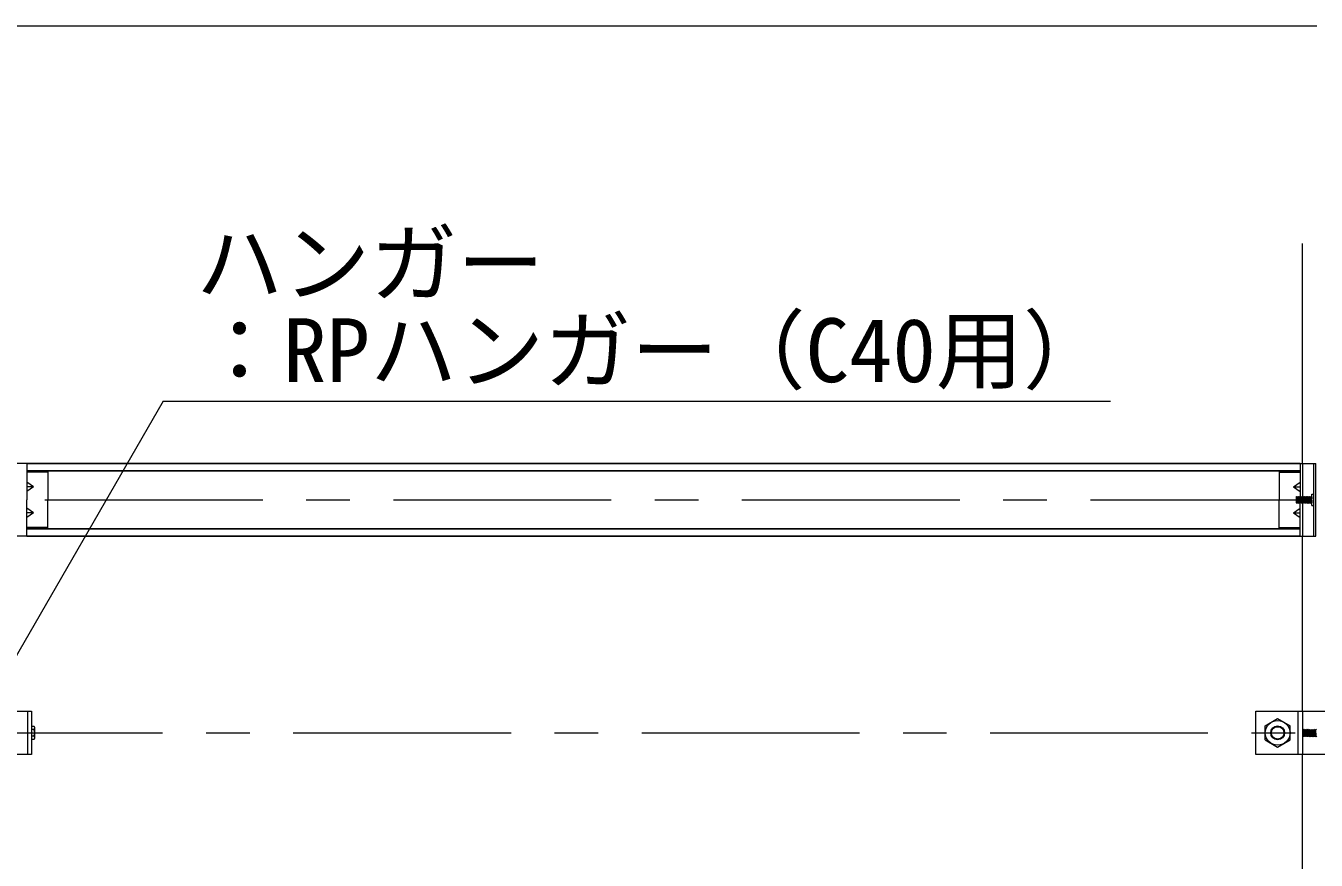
# Model space of a CAD drawing. Units: millimetres at full size, sheet at 1:30; details may follow other scales. Extents: x -5796 to 5910, y -4184 to 4114.
# Drawn here: x -4655 to -3766, y 2736 to 3310 of the extents above; entities that cross this region are included whole.
import ezdxf
from ezdxf.enums import TextEntityAlignment as Align

# ---------------------------------------------------------------- set-up
doc = ezdxf.new("R2010")
doc.units = ezdxf.units.MM
doc.header["$LTSCALE"] = 30
doc.linetypes.add('CHAIN1', pattern=[8, 5, -1, 1, -1])
doc.linetypes.add('DASHED1', pattern=[1.8, 1.2, -0.6])
for name, color, linetype, lineweight in [('4-0_中心線', 4, 'CHAIN1', 9), ('4-1_吊り材', 7, 'Continuous', 18), ('4-2_野縁受け', 3, 'Continuous', 18), ('4-3_野縁', 2, 'Continuous', 25), ('4-5_寸法', 4, 'Continuous', 9), ('4-6_文字', 7, 'Continuous', 18), ('4-A_クリップ', 7, 'Continuous', 18), ('4-B_ビス', 3, 'Continuous', 18)]:
    doc.layers.add(name, color=color, linetype=linetype, lineweight=lineweight)
doc.styles.add('ＭＳ ゴシック', font='')
doc.styles.get('ＭＳ ゴシック').set_extended_font_data('MS Gothic')

msp = doc.modelspace()

# ---------------------------------------------------------------- linework, layer by layer
at = {"layer": '4-0_中心線'}
for p, q in [((-5121.78, 2983.81), (-2580.78, 2983.81)), ((-4950.79, 2823.31), (-2409.78, 2823.31))]:
    msp.add_line(p, q, dxfattribs=at)
at = {"layer": '4-1_吊り材'}
for p, q in [((-4707.78, 2838.31), (-4650.98, 2838.31)), ((-4653.89, 2838.31), (-4653.89, 2808.31)), ((-4650.98, 2838.31), (-4650.98, 2808.31)), ((-3807.78, 2808.31), (-3807.78, 2838.31)), ((-3807.78, 2838.31), (-3750.98, 2838.31)), ((-3775.78, 2838.31), (-3775.78, 2808.31)), ((-3784.28, 2818.4), (-3784.28, 2828.22)), ((-3801.28, 2818.4), (-3792.78, 2813.5)), ((-3792.78, 2813.5), (-3784.28, 2818.4)), ((-4650.98, 2808.31), (-4707.78, 2808.31)), ((-3750.98, 2808.31), (-3807.78, 2808.31))]:
    msp.add_line(p, q, dxfattribs=at)
at = {"layer": '4-1_吊り材', "linetype": 'DASHED1'}
msp.add_line((-3778.98, 2838.31), (-3778.98, 2808.31), dxfattribs=at)
at = {"layer": '4-1_吊り材'}
msp.add_lwpolyline([(-3801.28, 2818.4), (-3801.28, 2828.22), (-3792.78, 2833.13), (-3784.28, 2828.22)], dxfattribs=at)
for radius in [8.5, 4.76]:
    msp.add_circle((-3792.78, 2823.31), radius, dxfattribs=at)
at = {"layer": '4-1_吊り材', "linetype": 'DASHED1'}
msp.add_circle((-3792.78, 2823.31), 4.25, dxfattribs=at)
at = {"layer": '4-2_野縁受け'}
for p, q in [((-3775.78, 3008.81), (-3775.78, 3160.31)), ((-3775.78, 2838.31), (-3775.78, 2958.81)), ((-3775.78, 2705.81), (-3775.78, 2808.31))]:
    msp.add_line(p, q, dxfattribs=at)
at = {"layer": '4-3_野縁'}
for p, q in [((-4654.18, 3008.81), (-3777.38, 3008.81)), ((-4654.18, 3003.81), (-3777.38, 3003.81)), ((-4654.18, 2963.81), (-3777.38, 2963.81)), ((-4654.18, 2958.81), (-3777.38, 2958.81))]:
    msp.add_line(p, q, dxfattribs=at)
at = {"layer": '4-5_寸法'}
msp.add_line((-5085.78, 3310.31), (-3765.78, 3310.31), dxfattribs=at)
at = {"layer": '4-6_文字'}
for q in [(-4688.51, 2829.72), (-3907.83, 3051.68)]:
    msp.add_line((-4560.36, 3051.68), q, dxfattribs=at)
at = {"layer": '4-A_クリップ'}
for p, q in [((-4654.18, 3008.81), (-4665.18, 3008.81)), ((-4654.18, 3008.81), (-4654.18, 2983.81)), ((-3777.38, 3008.81), (-3766.38, 3008.81)), ((-3777.38, 3008.81), (-3777.38, 2985.91)), ((-3767.98, 2958.81), (-3767.98, 3008.81)), ((-3766.38, 2958.81), (-3766.38, 3008.81)), ((-4653.18, 3002.81), (-4654.18, 3002.81)), ((-4649.7, 2992.81), (-4654.18, 2996.06)), ((-4653.18, 3003.81), (-4653.18, 3002.81)), ((-4639.78, 3002.81), (-4653.18, 3002.81)), ((-4639.78, 3003.81), (-4639.78, 2983.81)), ((-3791.78, 3003.81), (-3791.78, 2983.81)), ((-3791.78, 3002.81), (-3778.38, 3002.81)), ((-3781.86, 2992.81), (-3777.38, 2996.06)), ((-3778.38, 3003.81), (-3778.38, 3002.81)), ((-3778.38, 3002.81), (-3777.38, 3002.81)), ((-4649.7, 2992.81), (-4654.18, 2989.56)), ((-4649.7, 2992.81), (-4654.18, 2992.81)), ((-3781.86, 2992.81), (-3777.38, 2989.56)), ((-3781.86, 2992.81), (-3777.38, 2992.81)), ((-3769.18, 2987.61), (-3767.98, 2987.61)), ((-3769.18, 2980.01), (-3769.18, 2987.61)), ((-4654.18, 2958.81), (-4654.18, 2983.81)), ((-4649.7, 2974.81), (-4654.18, 2978.06)), ((-4639.78, 2963.81), (-4639.78, 2983.81)), ((-3791.78, 2963.81), (-3791.78, 2983.81)), ((-3781.86, 2974.81), (-3777.38, 2978.06)), ((-3777.38, 2958.81), (-3777.38, 2981.71)), ((-3769.18, 2980.01), (-3767.98, 2980.01)), ((-4649.7, 2974.81), (-4654.18, 2971.56)), ((-4649.7, 2974.81), (-4654.18, 2974.81)), ((-3781.86, 2974.81), (-3777.38, 2971.56)), ((-3781.86, 2974.81), (-3777.38, 2974.81)), ((-4653.18, 2964.81), (-4654.18, 2964.81)), ((-4639.78, 2964.81), (-4653.18, 2964.81)), ((-4653.18, 2963.81), (-4653.18, 2964.81)), ((-3791.78, 2964.81), (-3778.38, 2964.81)), ((-3778.38, 2964.81), (-3777.38, 2964.81)), ((-3778.38, 2963.81), (-3778.38, 2964.81)), ((-4654.18, 2958.81), (-4665.18, 2958.81)), ((-3777.38, 2958.81), (-3766.38, 2958.81))]:
    msp.add_line(p, q, dxfattribs=at)
at = {"layer": '4-A_クリップ', "linetype": 'DASHED1'}
for p, q in [((-3775.78, 3008.81), (-3775.78, 2985.91)), ((-3775.78, 2981.51), (-3775.78, 2958.81))]:
    msp.add_line(p, q, dxfattribs=at)
at = {"layer": '4-B_ビス'}
for p, q in [((-3780.08, 2985.91), (-3779.78, 2986.21)), ((-3779.78, 2986.21), (-3779.48, 2985.91)), ((-3776.48, 2985.91), (-3776.18, 2986.21)), ((-3776.18, 2986.21), (-3775.88, 2985.91)), ((-3770.18, 2985.91), (-3769.88, 2986.21)), ((-3769.88, 2986.21), (-3769.58, 2985.91)), ((-3780.08, 2985.91), (-3779.78, 2981.71)), ((-3780.08, 2985.91), (-3780.08, 2981.71)), ((-3779.78, 2981.71), (-3780.08, 2981.71)), ((-3779.78, 2981.71), (-3779.48, 2981.41)), ((-3779.48, 2985.91), (-3779.18, 2981.71)), ((-3779.48, 2981.41), (-3779.18, 2981.71)), ((-3779.18, 2985.91), (-3778.88, 2981.71)), ((-3778.58, 2985.91), (-3778.28, 2981.71)), ((-3778.28, 2985.91), (-3777.98, 2981.71)), ((-3777.68, 2985.91), (-3777.38, 2981.71)), ((-3777.38, 2985.91), (-3777.08, 2981.71)), ((-3776.78, 2985.91), (-3776.48, 2981.71)), ((-3776.78, 2985.91), (-3776.48, 2985.91)), ((-3776.48, 2985.91), (-3776.18, 2981.71)), ((-3775.88, 2985.91), (-3775.58, 2981.71)), ((-3775.58, 2985.91), (-3775.28, 2981.71)), ((-3774.98, 2985.91), (-3774.68, 2981.71)), ((-3774.68, 2985.91), (-3774.38, 2981.71)), ((-3774.08, 2985.91), (-3773.78, 2981.71)), ((-3773.78, 2985.91), (-3773.48, 2981.71)), ((-3773.18, 2985.91), (-3772.88, 2981.71)), ((-3772.88, 2985.91), (-3772.58, 2981.71)), ((-3772.28, 2985.91), (-3771.98, 2981.71)), ((-3771.98, 2985.91), (-3771.68, 2981.71)), ((-3771.38, 2985.91), (-3771.08, 2981.71)), ((-3771.08, 2985.91), (-3770.78, 2981.71)), ((-3770.48, 2985.91), (-3770.18, 2981.71)), ((-3770.48, 2985.91), (-3770.18, 2985.91)), ((-3770.18, 2985.91), (-3769.88, 2981.71)), ((-3770.18, 2981.71), (-3769.88, 2981.71)), ((-3769.58, 2985.91), (-3769.28, 2981.71)), ((-3769.58, 2985.91), (-3769.28, 2985.91)), ((-3769.28, 2985.91), (-3769.18, 2986.01)), ((-3769.28, 2985.91), (-3769.18, 2984.51)), ((-3769.28, 2981.71), (-3769.18, 2981.71)), ((-4650.98, 2827.92), (-4649.53, 2827.92)), ((-4648.86, 2819.84), (-4648.86, 2826.77)), ((-4649.53, 2825.61), (-4650.98, 2825.61)), ((-4649.53, 2820.99), (-4650.98, 2820.99)), ((-4649.53, 2818.68), (-4650.98, 2818.68)), ((-3775.78, 2825.79), (-3775.49, 2825.49)), ((-3775.78, 2821.1), (-3775.49, 2820.8)), ((-3775.49, 2825.49), (-3775.18, 2821.11)), ((-3775.49, 2820.8), (-3775.18, 2821.11)), ((-3775.18, 2825.49), (-3774.86, 2821.11)), ((-3774.55, 2825.49), (-3774.24, 2821.11)), ((-3774.55, 2825.49), (-3774.24, 2825.49)), ((-3774.24, 2825.49), (-3773.93, 2821.11)), ((-3774.24, 2821.11), (-3773.93, 2821.11)), ((-3773.61, 2825.49), (-3773.3, 2821.11)), ((-3773.61, 2825.49), (-3773.3, 2825.49)), ((-3773.3, 2825.49), (-3772.99, 2821.11)), ((-3772.68, 2825.49), (-3772.36, 2821.11)), ((-3772.68, 2825.49), (-3772.36, 2825.49)), ((-3772.36, 2825.49), (-3772.05, 2821.11)), ((-3771.74, 2825.49), (-3771.43, 2821.11)), ((-3771.74, 2825.49), (-3771.43, 2825.49)), ((-3771.43, 2825.49), (-3771.11, 2821.11)), ((-3770.8, 2825.49), (-3770.49, 2821.11)), ((-3770.8, 2825.49), (-3770.49, 2825.49)), ((-3770.49, 2825.49), (-3770.18, 2821.11)), ((-3769.86, 2825.49), (-3769.55, 2821.11)), ((-3769.86, 2825.49), (-3769.55, 2825.49)), ((-3769.55, 2825.49), (-3769.24, 2825.8)), ((-3769.55, 2825.49), (-3769.24, 2821.11)), ((-3769.55, 2821.11), (-3769.24, 2821.11)), ((-3769.24, 2825.8), (-3768.93, 2825.49)), ((-3769.24, 2821.11), (-3768.93, 2820.8)), ((-3768.93, 2825.49), (-3768.61, 2821.11)), ((-3768.93, 2820.8), (-3768.61, 2821.11)), ((-3768.61, 2825.49), (-3768.3, 2821.11)), ((-3767.99, 2825.49), (-3767.68, 2821.11)), ((-3767.68, 2825.49), (-3767.36, 2821.11)), ((-3767.05, 2825.49), (-3766.74, 2821.11)), ((-3766.74, 2825.49), (-3766.43, 2821.11))]:
    msp.add_line(p, q, dxfattribs=at)
for points in [[(-3779.48, 2985.91), (-3779.18, 2985.91), (-3778.88, 2986.21), (-3778.58, 2985.91)], [(-3778.58, 2985.91), (-3778.28, 2985.91), (-3777.98, 2986.21), (-3777.68, 2985.91)], [(-3777.68, 2985.91), (-3777.38, 2985.91), (-3777.08, 2986.21), (-3776.78, 2985.91)], [(-3775.88, 2985.91), (-3775.58, 2985.91), (-3775.28, 2986.21), (-3774.98, 2985.91)], [(-3774.98, 2985.91), (-3774.68, 2985.91), (-3774.38, 2986.21), (-3774.08, 2985.91)], [(-3774.08, 2985.91), (-3773.78, 2985.91), (-3773.48, 2986.21), (-3773.18, 2985.91)], [(-3773.18, 2985.91), (-3772.88, 2985.91), (-3772.58, 2986.21), (-3772.28, 2985.91)], [(-3772.28, 2985.91), (-3771.98, 2985.91), (-3771.68, 2986.21), (-3771.38, 2985.91)], [(-3771.38, 2985.91), (-3771.08, 2985.91), (-3770.78, 2986.21), (-3770.48, 2985.91)], [(-3779.18, 2981.71), (-3778.88, 2981.71), (-3778.58, 2981.41), (-3778.28, 2981.71)], [(-3778.28, 2981.71), (-3777.98, 2981.71), (-3777.68, 2981.41), (-3777.38, 2981.71)], [(-3777.38, 2981.71), (-3777.08, 2981.71), (-3776.78, 2981.41)], [(-3776.78, 2981.41), (-3776.48, 2981.71), (-3776.18, 2981.71)], [(-3776.18, 2981.71), (-3775.88, 2981.41), (-3775.58, 2981.71)], [(-3775.58, 2981.71), (-3775.28, 2981.71), (-3774.98, 2981.41), (-3774.68, 2981.71)], [(-3774.68, 2981.71), (-3774.38, 2981.71), (-3774.08, 2981.41), (-3773.78, 2981.71)], [(-3773.78, 2981.71), (-3773.48, 2981.71), (-3773.18, 2981.41), (-3772.88, 2981.71)], [(-3772.88, 2981.71), (-3772.58, 2981.71), (-3772.28, 2981.41), (-3771.98, 2981.71)], [(-3771.98, 2981.71), (-3771.68, 2981.71), (-3771.38, 2981.41), (-3771.08, 2981.71)], [(-3771.08, 2981.71), (-3770.78, 2981.71), (-3770.48, 2981.41), (-3770.18, 2981.71)], [(-3769.88, 2981.71), (-3769.58, 2981.41), (-3769.28, 2981.71)], [(-3775.49, 2825.49), (-3775.18, 2825.49), (-3774.86, 2825.8), (-3774.55, 2825.49)], [(-3775.18, 2821.11), (-3774.86, 2821.11), (-3774.55, 2820.8), (-3774.24, 2821.11)], [(-3774.24, 2825.49), (-3773.93, 2825.8), (-3773.61, 2825.49)], [(-3773.93, 2821.11), (-3773.61, 2820.8), (-3773.3, 2821.11), (-3772.99, 2821.11)], [(-3773.3, 2825.49), (-3772.99, 2825.8), (-3772.68, 2825.49)], [(-3772.99, 2821.11), (-3772.68, 2820.8), (-3772.36, 2821.11), (-3772.05, 2821.11)], [(-3772.36, 2825.49), (-3772.05, 2825.8), (-3771.74, 2825.49)], [(-3772.05, 2821.11), (-3771.74, 2820.8), (-3771.43, 2821.11), (-3771.11, 2821.11)], [(-3771.43, 2825.49), (-3771.11, 2825.8), (-3770.8, 2825.49)], [(-3771.11, 2821.11), (-3770.8, 2820.8), (-3770.49, 2821.11), (-3770.18, 2821.11)], [(-3770.49, 2825.49), (-3770.18, 2825.8), (-3769.86, 2825.49)], [(-3770.18, 2821.11), (-3769.86, 2820.8), (-3769.55, 2821.11)], [(-3768.93, 2825.49), (-3768.61, 2825.49), (-3768.3, 2825.8), (-3767.99, 2825.49)], [(-3768.61, 2821.11), (-3768.3, 2821.11), (-3767.99, 2820.8), (-3767.68, 2821.11)], [(-3767.99, 2825.49), (-3767.68, 2825.49), (-3767.36, 2825.8), (-3767.05, 2825.49)], [(-3767.68, 2821.11), (-3767.36, 2821.11), (-3767.05, 2820.8), (-3766.74, 2821.11)], [(-3767.05, 2825.49), (-3766.74, 2825.49), (-3766.43, 2825.8), (-3766.11, 2825.49)], [(-3766.74, 2821.11), (-3766.43, 2821.11), (-3766.11, 2820.8), (-3765.8, 2821.11)]]:
    msp.add_lwpolyline(points, dxfattribs=at)
for centre, radius, start, end in [((-4650.2, 2826.77), 1.33, 299.99998, 59.99998), ((-4653.2, 2823.3), 4.33, 327.79576, 32.20422), ((-4650.2, 2819.84), 1.33, 299.99998, 60)]:
    msp.add_arc(centre, radius, start, end, dxfattribs=at)

# ---------------------------------------------------------------- texts
at = {"layer": '4-6_文字', "color": 4, "style": 'ＭＳ ゴシック'}
for s, p in [('ハンガー', (-4537.83, 3111.68)), ('：RPハンガー（C40用）', (-4537.83, 3051.68))]:
    msp.add_text(s, height=43.99, dxfattribs=at).set_placement(p, align=Align.BOTTOM_LEFT)

doc.saveas('drawing.dxf')
